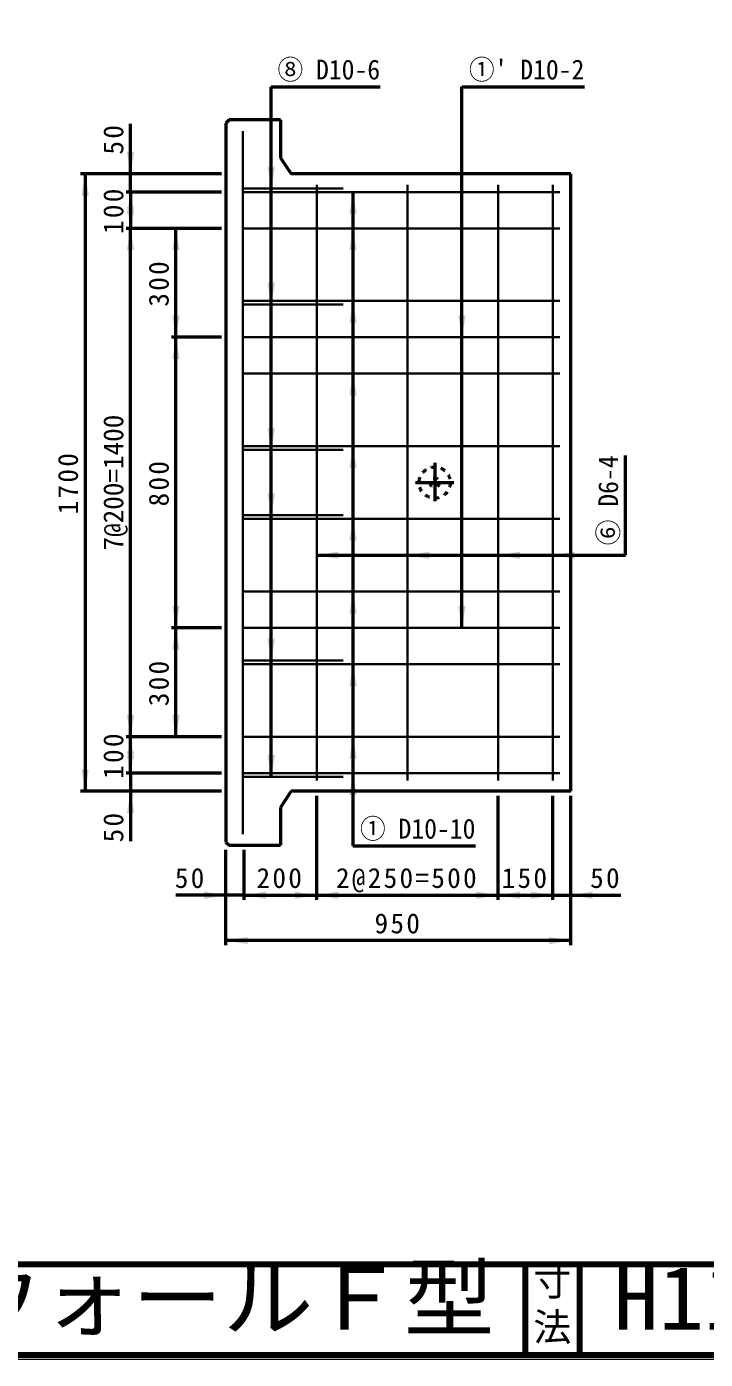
# Model space of a CAD drawing. Units: millimetres, scale not verified, with parts at other scales. Extents: x 100 to 4105, y 100 to 2870.
# Drawn here: x 2151 to 2899, y 100 to 1568 of the extents above; entities that cross this region are included whole.
import ezdxf
from ezdxf.enums import TextEntityAlignment as Align

# ---------------------------------------------------------------- set-up
doc = ezdxf.new("R2010")
doc.units = ezdxf.units.MM
doc.header["$LTSCALE"] = 5
doc.linetypes.add('USER2', pattern=[13.4, 10, -1.2, 1, -1.2])
doc.linetypes.add('USER3', pattern=[2.2, 1, -1.2])
doc.layers.add('V-nasSTD', color=7, linetype='Continuous', lineweight=50)
doc.styles.add('ＭＳ ゴシック', font='')
doc.styles.get('ＭＳ ゴシック').set_extended_font_data('MS Gothic')

msp = doc.modelspace()

# ---------------------------------------------------------------- hatches: boundary and pattern name
at = {"layer": 'V-nasSTD'}
for points in [[(2265.434, 1429.537), (2269.434, 1429.537), (2265.434, 1405.537), (2261.434, 1429.537)], [(2420.434, 1413.537), (2424.434, 1413.537), (2420.434, 1389.537), (2416.434, 1413.537)], [(2215.434, 1381.537), (2219.434, 1381.537), (2215.434, 1405.537), (2211.434, 1381.537)], [(2265.434, 1361.537), (2269.434, 1361.537), (2265.434, 1385.537), (2261.434, 1361.537)], [(2510.434, 1361.537), (2514.434, 1361.537), (2510.434, 1385.537), (2506.434, 1361.537)], [(2265.434, 1369.537), (2269.434, 1369.537), (2265.434, 1345.537), (2261.434, 1369.537)], [(2265.434, 1321.537), (2269.434, 1321.537), (2265.434, 1345.537), (2261.434, 1321.537)], [(2315.434, 1321.537), (2319.434, 1321.537), (2315.434, 1345.537), (2311.434, 1321.537)], [(2510.434, 1321.537), (2514.434, 1321.537), (2510.434, 1345.537), (2506.434, 1321.537)], [(2420.434, 1285.537), (2424.434, 1285.537), (2420.434, 1261.537), (2416.434, 1285.537)], [(2510.434, 1241.537), (2514.434, 1241.537), (2510.434, 1265.537), (2506.434, 1241.537)], [(2315.434, 1249.537), (2319.434, 1249.537), (2315.434, 1225.537), (2311.434, 1249.537)], [(2630.434, 1249.537), (2634.434, 1249.537), (2630.434, 1225.537), (2626.434, 1249.537)], [(2315.434, 1201.537), (2319.434, 1201.537), (2315.434, 1225.537), (2311.434, 1201.537)], [(2510.434, 1161.537), (2514.434, 1161.537), (2510.434, 1185.537), (2506.434, 1161.537)], [(2420.434, 1125.537), (2424.434, 1125.537), (2420.434, 1101.537), (2416.434, 1125.537)], [(2510.434, 1081.537), (2514.434, 1081.537), (2510.434, 1105.537), (2506.434, 1081.537)], [(2420.434, 1053.537), (2424.434, 1053.537), (2420.434, 1029.537), (2416.434, 1053.537)], [(2510.434, 1001.537), (2514.434, 1001.537), (2510.434, 1025.537), (2506.434, 1001.537)], [(2494.434, 985.537), (2494.434, 981.537), (2470.434, 985.537), (2494.434, 989.537)], [(2594.434, 985.537), (2594.434, 981.537), (2570.434, 985.537), (2594.434, 989.537)], [(2694.434, 985.537), (2694.434, 981.537), (2670.434, 985.537), (2694.434, 989.537)], [(2754.434, 985.537), (2754.434, 981.537), (2730.434, 985.537), (2754.434, 989.537)], [(2510.434, 921.537), (2514.434, 921.537), (2510.434, 945.537), (2506.434, 921.537)], [(2315.434, 929.537), (2319.434, 929.537), (2315.434, 905.537), (2311.434, 929.537)], [(2630.434, 929.537), (2634.434, 929.537), (2630.434, 905.537), (2626.434, 929.537)], [(2315.434, 881.537), (2319.434, 881.537), (2315.434, 905.537), (2311.434, 881.537)], [(2420.434, 893.537), (2424.434, 893.537), (2420.434, 869.537), (2416.434, 893.537)], [(2510.434, 841.537), (2514.434, 841.537), (2510.434, 865.537), (2506.434, 841.537)], [(2265.434, 809.537), (2269.434, 809.537), (2265.434, 785.537), (2261.434, 809.537)], [(2315.434, 809.537), (2319.434, 809.537), (2315.434, 785.537), (2311.434, 809.537)], [(2265.434, 761.537), (2269.434, 761.537), (2265.434, 785.537), (2261.434, 761.537)], [(2510.434, 761.537), (2514.434, 761.537), (2510.434, 785.537), (2506.434, 761.537)], [(2265.434, 769.537), (2269.434, 769.537), (2265.434, 745.537), (2261.434, 769.537)], [(2420.434, 765.537), (2424.434, 765.537), (2420.434, 741.537), (2416.434, 765.537)], [(2215.434, 749.537), (2219.434, 749.537), (2215.434, 725.537), (2211.434, 749.537)], [(2510.434, 721.537), (2514.434, 721.537), (2510.434, 745.537), (2506.434, 721.537)], [(2265.434, 701.537), (2269.434, 701.537), (2265.434, 725.537), (2261.434, 701.537)], [(2346.434, 611.137), (2346.434, 607.137), (2370.434, 611.137), (2346.434, 615.137)], [(2414.434, 611.137), (2414.434, 607.137), (2390.434, 611.137), (2414.434, 615.137)], [(2446.434, 611.137), (2446.434, 607.137), (2470.434, 611.137), (2446.434, 615.137)], [(2494.434, 611.137), (2494.434, 607.137), (2470.434, 611.137), (2494.434, 615.137)], [(2646.434, 611.137), (2646.434, 607.137), (2670.434, 611.137), (2646.434, 615.137)], [(2694.434, 611.137), (2694.434, 607.137), (2670.434, 611.137), (2694.434, 615.137)], [(2706.434, 611.137), (2706.434, 607.137), (2730.434, 611.137), (2706.434, 615.137)], [(2774.434, 611.137), (2774.434, 607.137), (2750.434, 611.137), (2774.434, 615.137)], [(2394.434, 561.137), (2394.434, 557.137), (2370.434, 561.137), (2394.434, 565.137)], [(2726.434, 561.137), (2726.434, 557.137), (2750.434, 561.137), (2726.434, 565.137)]]:
    msp.add_hatch(color=256, dxfattribs=at).paths.add_polyline_path(points)

# ---------------------------------------------------------------- linework, layer by layer
for p, q in [((2420.434, 741.537), (2420.434, 1501.537)), ((2420.434, 1501.537), (2540.434, 1501.537)), ((2630.434, 905.537), (2630.434, 1501.537)), ((2630.434, 1501.537), (2765.434, 1501.537)), ((2265.434, 1405.537), (2265.434, 1460.537)), ((2374.034, 1464.937), (2370.434, 1461.337)), ((2370.434, 1461.337), (2370.434, 669.737)), ((2430.434, 1464.937), (2374.034, 1464.937)), ((2430.434, 1464.937), (2430.434, 1423.357)), ((2430.434, 1423.357), (2442.434, 1405.537)), ((2365.434, 1405.537), (2210.434, 1405.537)), ((2215.434, 1405.537), (2215.434, 725.537)), ((2265.434, 1385.537), (2265.434, 1405.537)), ((2750.434, 1405.537), (2442.434, 1405.537)), ((2750.434, 725.537), (2750.434, 1405.537)), ((2365.434, 1385.537), (2260.434, 1385.537)), ((2265.434, 1385.537), (2265.434, 1345.537)), ((2510.434, 1385.537), (2510.434, 665.537)), ((2365.434, 1345.537), (2260.434, 1345.537)), ((2265.434, 785.537), (2265.434, 1345.537)), ((2315.434, 1225.537), (2315.434, 1345.537)), ((2365.434, 1225.537), (2310.434, 1225.537)), ((2315.434, 905.537), (2315.434, 1225.537)), ((2810.434, 985.537), (2810.434, 1095.537)), ((2470.434, 985.537), (2810.434, 985.537)), ((2365.434, 905.537), (2310.434, 905.537)), ((2315.434, 785.537), (2315.434, 905.537)), ((2365.434, 785.537), (2260.434, 785.537)), ((2265.434, 745.537), (2265.434, 785.537)), ((2365.434, 745.537), (2260.434, 745.537)), ((2265.434, 745.537), (2265.434, 725.537)), ((2365.434, 725.537), (2210.434, 725.537)), ((2265.434, 725.537), (2265.434, 670.537)), ((2442.434, 725.537), (2430.434, 707.717)), ((2750.434, 725.537), (2442.434, 725.537)), ((2470.434, 606.137), (2470.434, 720.537)), ((2670.434, 606.137), (2670.434, 720.537)), ((2730.434, 606.137), (2730.434, 720.537)), ((2750.434, 556.137), (2750.434, 720.537)), ((2430.434, 707.717), (2430.434, 666.137)), ((2370.434, 669.737), (2374.034, 666.137)), ((2370.434, 556.137), (2370.434, 661.137)), ((2374.034, 666.137), (2430.434, 666.137)), ((2390.434, 606.137), (2390.434, 661.137)), ((2510.434, 665.537), (2645.434, 665.537)), ((2370.434, 611.137), (2315.434, 611.137)), ((2390.434, 611.137), (2370.434, 611.137)), ((2390.434, 611.137), (2470.434, 611.137)), ((2470.434, 611.137), (2670.434, 611.137)), ((2670.434, 611.137), (2730.434, 611.137)), ((2730.434, 611.137), (2750.434, 611.137)), ((2750.434, 611.137), (2805.434, 611.137)), ((2750.434, 561.137), (2370.434, 561.137))]:
    msp.add_line(p, q, dxfattribs=at)
at = {"layer": 'V-nasSTD', "lineweight": 35}
for p, q in [((2389.234, 1452.537), (2389.234, 678.537)), ((2388.434, 1389.537), (2499.463, 1389.537)), ((2738.434, 1385.537), (2390.434, 1385.537)), ((2470.434, 737.537), (2470.434, 1393.537)), ((2570.434, 737.537), (2570.434, 1393.537)), ((2670.434, 737.537), (2670.434, 1393.537)), ((2730.434, 737.537), (2730.434, 1393.537)), ((2738.434, 1345.537), (2390.434, 1345.537)), ((2738.434, 1265.537), (2390.434, 1265.537)), ((2388.434, 1261.537), (2499.463, 1261.537)), ((2738.434, 1225.537), (2390.434, 1225.537)), ((2738.434, 1185.537), (2390.434, 1185.537)), ((2388.434, 1101.537), (2499.463, 1101.537)), ((2738.434, 1105.537), (2390.434, 1105.537)), ((2388.434, 1029.537), (2499.463, 1029.537)), ((2738.434, 1025.537), (2390.434, 1025.537)), ((2738.434, 945.537), (2390.434, 945.537)), ((2738.434, 905.537), (2390.434, 905.537)), ((2388.434, 869.537), (2499.463, 869.537)), ((2738.434, 865.537), (2390.434, 865.537)), ((2738.434, 785.537), (2390.434, 785.537)), ((2388.434, 741.537), (2499.463, 741.537)), ((2738.434, 745.537), (2390.434, 745.537))]:
    msp.add_line(p, q, dxfattribs=at)
at = {"layer": 'V-nasSTD', "linetype": 'USER2'}
for p, q in [((2600.434, 1087.337), (2600.434, 1044.937)), ((2579.234, 1065.537), (2621.634, 1065.537))]:
    msp.add_line(p, q, dxfattribs=at)
at = {"layer": 'V-nasSTD', "lineweight": 100}
for p, q in [((105, 205), (4100, 205)), ((2700, 205), (2700, 105)), ((2760, 205), (2760, 105)), ((105, 105), (4100, 105))]:
    msp.add_line(p, q, dxfattribs=at)
at = {"layer": 'V-nasSTD', "lineweight": 13}
msp.add_lwpolyline([(100, 100), (100, 2870), (4105, 2870), (4105, 100)], close=True, dxfattribs=at)
at = {"layer": 'V-nasSTD', "linetype": 'USER3'}
for radius in [17.2, 5]:
    msp.add_circle((2600.434, 1065.537), radius, dxfattribs=at)

# ---------------------------------------------------------------- texts
at = {"layer": 'V-nasSTD', "style": 'ＭＳ ゴシック', "width": 0.95}
for s, p in [('⑧ D10-6', (2483.799, 1531.345)), ("①' D10-2", (2701.719, 1531.345)), ('① D10-10', (2581.719, 695.345))]:
    msp.add_text(s, height=21.85, dxfattribs=at).set_placement(p, align=Align.TOP_CENTER)
at = {"layer": 'V-nasSTD', "style": 'ＭＳ ゴシック'}
msp.add_text('7@200=1400', height=21.99, rotation=90, dxfattribs=at).set_placement((2235.434, 1065.537), align=Align.TOP_CENTER)
at = {"layer": 'V-nasSTD', "style": 'ＭＳ ゴシック', "width": 0.95}
msp.add_text('⑥ D6-4', height=21.85, rotation=90, dxfattribs=at).set_placement((2780.626, 1045.982), align=Align.TOP_CENTER)
at = {"layer": 'V-nasSTD', "style": 'ＭＳ ゴシック', "width": 1.05}
for s, p in [('1stタッチウォールＦ型', (1619.25, 202.47)), ('H1100×B950×L1997', (2797.5, 202.508))]:
    msp.add_text(s, height=69.65, dxfattribs=at).set_placement(p, align=Align.TOP_LEFT)
at = {"layer": 'V-nasSTD', "style": 'ＭＳ ゴシック'}
for s, p in [('寸', (2708.982, 200.999)), ('法', (2708.976, 151.01))]:
    msp.add_text(s, height=30.79, dxfattribs=at).set_placement(p, align=Align.TOP_LEFT)
at = {"layer": 'V-nasSTD', "char_height": 21.99, "attachment_point": 2, "rotation": 90, "style": 'ＭＳ ゴシック'}
for s, insert in [('\\T1.17;50', (2235.434, 1444.287)), ('\\T1.17;100', (2235.434, 1365.537)), ('\\T1.17;300', (2285.434, 1285.537)), ('\\T1.17;1700', (2185.434, 1065.537)), ('\\T1.17;800', (2285.434, 1065.537)), ('\\T1.17;300', (2285.434, 845.537)), ('\\T1.17;100', (2235.434, 765.537)), ('\\T1.17;50', (2235.434, 686.787))]:
    msp.add_mtext(s, dxfattribs=dict(at, insert=insert))
at = {"layer": 'V-nasSTD', "char_height": 21.99, "attachment_point": 2, "style": 'ＭＳ ゴシック'}
for s, insert in [('\\T1.17;50', (2331.684, 641.137)), ('\\T1.17;200', (2430.434, 641.137)), ('\\T1.17;2@250=500', (2570.434, 641.137)), ('\\T1.17;150', (2700.434, 641.137)), ('\\T1.17;50', (2789.184, 641.137)), ('\\T1.17;950', (2560.434, 591.137))]:
    msp.add_mtext(s, dxfattribs=dict(at, insert=insert))

doc.saveas('drawing.dxf')
